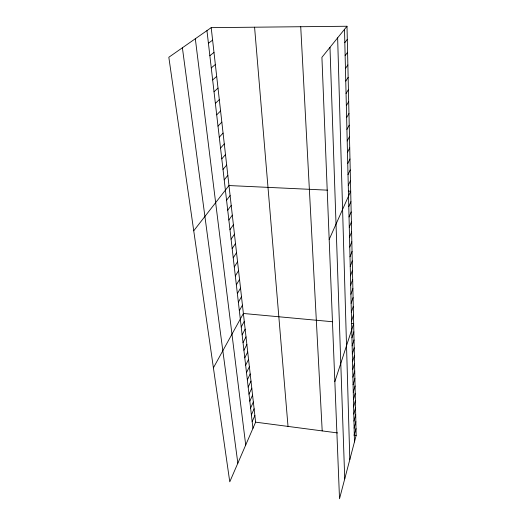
<?xml version="1.0" encoding="UTF-8"?>
<svg xmlns="http://www.w3.org/2000/svg" width="525" height="525" viewBox="0 0 525 525"><rect width="100%" height="100%" fill="white"/><g stroke="black" fill="none" stroke-linecap="round" stroke-linejoin="round"><path stroke-width="0.79" d="M346.999 26.25L356.173 435.369L339.517 498.75L321.917 57.33L346.999 26.25L211.201 27.648L168.827 57.258L229.766 481.832L255.616 422.159L211.201 27.648M354.29 435.074L356.022 428.571M354.126 428.157L355.871 421.687M353.955 421.155L355.714 414.717M353.784 414.061L355.556 407.656M353.614 406.882L355.392 400.509M353.437 399.604L355.235 393.271M353.259 392.234L355.064 385.941M353.076 384.766L354.9 378.512M352.898 377.199L354.729 370.985M352.708 369.534L354.559 363.366M352.524 361.764L354.388 355.642M352.334 353.889L354.211 347.819M352.144 345.909L354.034 339.892M351.947 337.824L353.857 331.853M334.845 381.623L353.673 323.708L351.317 323.485M351.54 320.978L353.476 315.118M351.33 312.211L353.286 306.41M351.113 303.312L353.089 297.57M350.897 294.282L352.885 288.606M350.674 285.114L352.682 279.51M350.451 275.815L352.472 270.283M350.221 266.378L352.262 260.912M349.991 256.797L352.052 251.409M349.755 247.072L351.835 241.762M349.519 237.195L351.612 231.965M349.276 227.168L351.389 222.023M349.033 216.982L351.166 211.923M348.777 206.633L350.936 201.666M252.171 421.667L254.868 415.518M251.39 414.914L254.113 408.798M329.175 239.479L350.7 191.251L348.292 191.139M250.602 408.076L253.345 401.999M348.272 185.45L350.464 180.672M249.802 401.159L252.571 395.115M248.988 394.157L251.79 388.146M348.009 174.602L350.221 169.929M248.174 387.069L250.996 381.091M247.341 379.89L250.189 373.951M246.501 372.619L249.375 366.726M347.74 163.577L349.978 159.009M245.648 365.256L248.555 359.402M244.788 357.801L247.715 351.986M347.471 152.368L349.729 147.912M243.915 350.247L246.875 344.479M243.029 342.602L246.015 336.879M347.196 140.982L349.479 136.638M242.137 334.852L245.149 329.175M241.224 327.003L244.269 321.379M346.913 129.399L349.217 125.173M213.399 367.828L243.383 313.478L332.548 321.746M239.334 310.669L242.445 305.15M346.631 117.626L348.961 113.525M238.357 302.17L241.493 296.704M237.359 293.554L240.529 288.146M346.342 105.656L348.692 101.679M236.348 284.812L239.551 279.464M235.325 275.947L238.56 270.67M346.047 93.483L348.423 89.637M234.281 266.956L237.556 261.745M233.231 257.841L236.539 252.689M345.752 81.093L348.147 77.392M232.162 248.588L235.502 243.508M231.072 239.203L234.458 234.196M345.45 68.493L347.872 64.936M229.97 229.674L233.395 224.746M228.854 220.008L232.312 215.165M345.135 55.676L347.583 52.264M227.719 210.197L231.217 205.433M226.57 200.242L230.107 195.562M344.82 42.623L347.294 39.368M193.732 230.79L228.979 185.542L327.508 190.162M224.214 179.872L227.83 175.37M223.007 169.45L226.669 165.04M221.786 158.865L225.488 154.553M220.539 148.116L224.293 143.909M219.279 137.202L223.073 133.094M217.993 126.112L221.839 122.115M216.694 114.844L220.579 110.959M215.368 103.392L219.306 99.625M214.023 91.757L218.006 88.108M212.658 79.931L216.694 76.407M211.267 67.909L215.355 64.516M209.856 55.683L213.99 52.428M208.418 43.253L212.605 40.143M255.616 422.159L337.549 432.922M353.837 435.061L356.173 435.369M182.392 47.775L237.845 463.181M195.32 38.745L245.713 445.016M206.955 30.614L252.945 428.334M254.579 27.202L288.022 426.418M300.727 26.729L322.199 430.907M329.982 47.335L344.735 478.892M337.641 37.846L349.808 459.592M344.505 29.348L354.46 441.906"/></g></svg>
